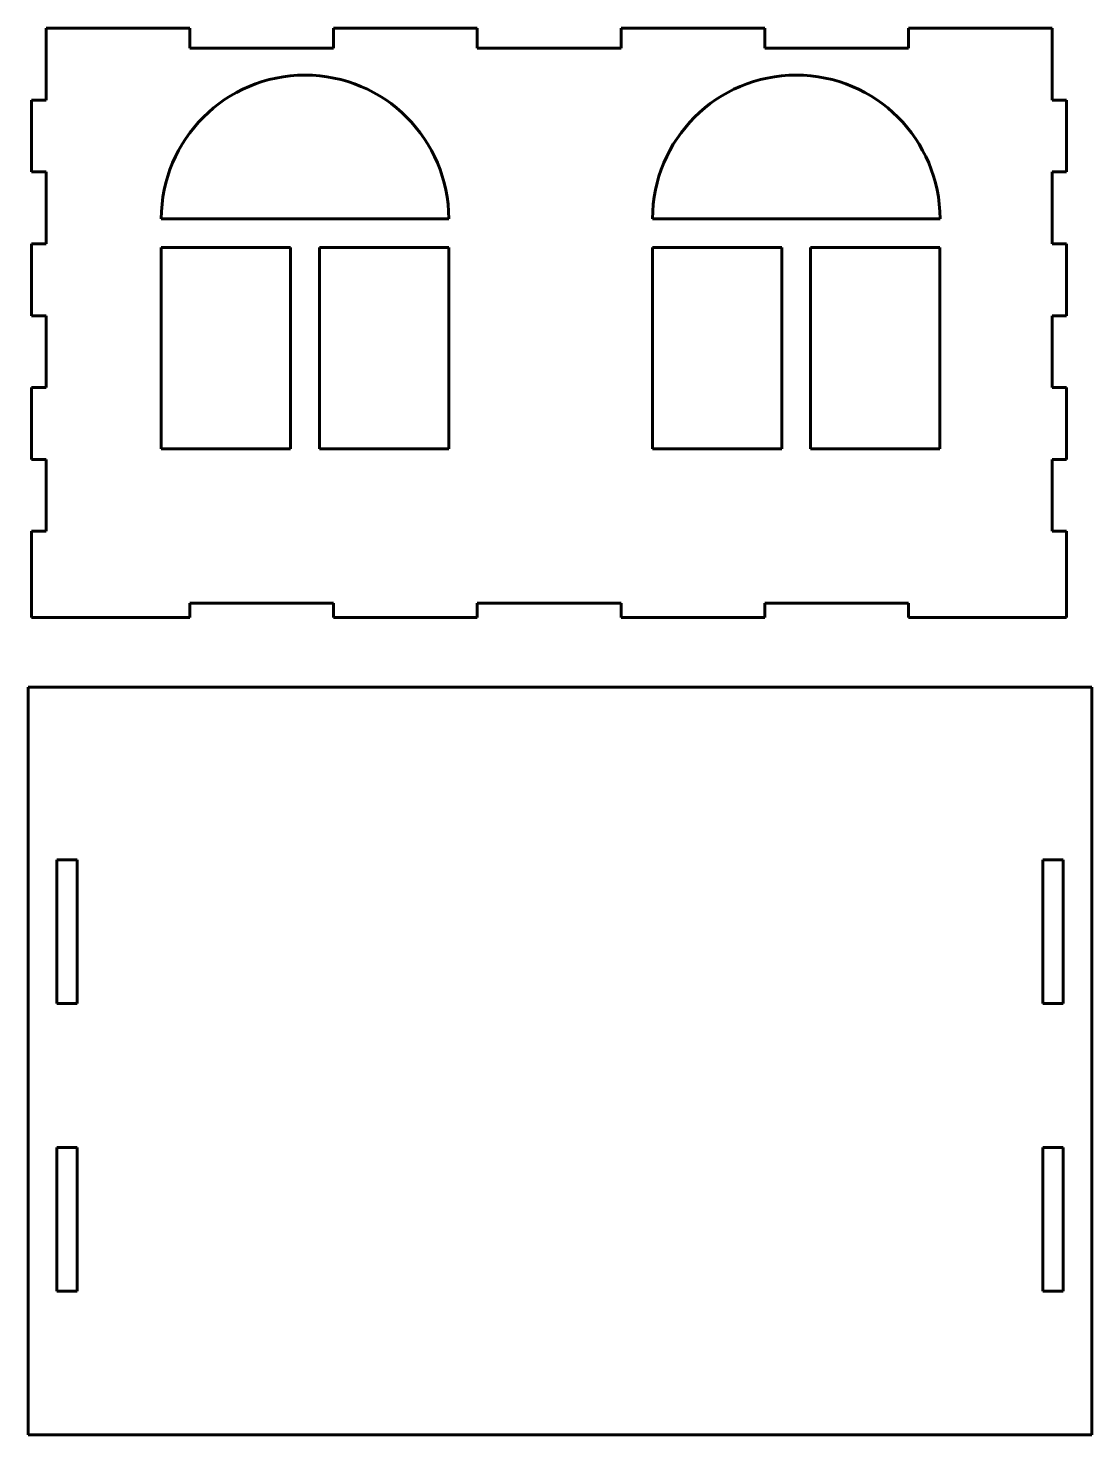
# Model space of a CAD drawing. Header units: millimetres. Extents: x 0 to 370, y 0 to 489.
import ezdxf

# ---------------------------------------------------------------- set-up
doc = ezdxf.new("R2010")
doc.units = ezdxf.units.MM
doc.linetypes.add('K5LT_BASIC', pattern=[0])

# ---------------------------------------------------------------- blocks, each defined once
blk = doc.blocks.new('U1')
at = {"color": 5, "linetype": 'K5LT_BASIC', "lineweight": 60, "true_color": 0x0000ff}
for p, q in [((10, 200), (17, 200)), ((10, 150), (10, 200)), ((17, 200), (17, 150)), ((17, 150), (10, 150))]:
    blk.add_line(p, q, dxfattribs=at)
blk = doc.blocks.new('U2')
at = {"color": 5, "linetype": 'K5LT_BASIC', "lineweight": 60, "true_color": 0x0000ff}
for p, q in [((10, 100), (17, 100)), ((10, 50), (10, 100)), ((17, 100), (17, 50)), ((17, 50), (10, 50))]:
    blk.add_line(p, q, dxfattribs=at)
blk = doc.blocks.new('U3')
at = {"color": 5, "linetype": 'K5LT_BASIC', "lineweight": 60, "true_color": 0x0000ff}
for p, q in [((353, 200), (360, 200)), ((353, 150), (353, 200)), ((360, 200), (360, 150)), ((360, 150), (353, 150))]:
    blk.add_line(p, q, dxfattribs=at)
blk = doc.blocks.new('U4')
at = {"color": 5, "linetype": 'K5LT_BASIC', "lineweight": 60, "true_color": 0x0000ff}
for p, q in [((353, 100), (360, 100)), ((353, 50), (353, 100)), ((360, 100), (360, 50)), ((360, 50), (353, 50))]:
    blk.add_line(p, q, dxfattribs=at)
blk = doc.blocks.new('U0')
at = {"color": 5, "linetype": 'K5LT_BASIC', "lineweight": 60, "true_color": 0x0000ff}
for p, q in [((0, 260), (0, 0)), ((0, 260), (370, 260)), ((370, 260), (370, 0)), ((0, 0), (370, 0))]:
    blk.add_line(p, q, dxfattribs=at)
for name in ['U1', 'U3', 'U2', 'U4']:
    blk.add_blockref(name, (0, 0))
blk = doc.blocks.new('U6')
at = {"color": 5, "linetype": 'K5LT_BASIC', "lineweight": 60, "true_color": 0x0000ff}
for p, q in [((6.22, 489.25), (6.22, 464.25)), ((6.22, 489.25), (56.22, 489.25)), ((56.22, 489.25), (56.22, 482.25)), ((106.22, 482.25), (106.22, 489.25)), ((106.22, 489.25), (156.22, 489.25)), ((156.22, 489.25), (156.22, 482.25)), ((206.22, 482.25), (206.22, 489.25)), ((206.22, 489.25), (256.22, 489.25)), ((256.22, 489.25), (256.22, 482.25)), ((306.22, 482.25), (306.22, 489.25)), ((306.22, 489.25), (356.22, 489.25)), ((356.22, 489.25), (356.22, 464.25)), ((56.22, 482.25), (106.22, 482.25)), ((156.22, 482.25), (206.22, 482.25)), ((256.22, 482.25), (306.22, 482.25)), ((6.22, 464.25), (1.22, 464.25)), ((1.22, 464.25), (1.22, 439.25)), ((356.22, 464.25), (361.22, 464.25)), ((361.22, 464.25), (361.22, 439.25)), ((1.22, 439.25), (6.22, 439.25)), ((6.22, 439.25), (6.22, 414.25)), ((361.22, 439.25), (356.22, 439.25)), ((356.22, 439.25), (356.22, 414.25)), ((6.22, 414.25), (1.22, 414.25)), ((1.22, 414.25), (1.22, 389.25)), ((356.22, 414.25), (361.22, 414.25)), ((361.22, 414.25), (361.22, 389.25)), ((1.22, 389.25), (6.22, 389.25)), ((6.22, 389.25), (6.22, 364.25)), ((361.22, 389.25), (356.22, 389.25)), ((356.22, 389.25), (356.22, 364.25)), ((6.22, 364.25), (1.22, 364.25)), ((1.22, 364.25), (1.22, 339.25)), ((356.22, 364.25), (361.22, 364.25)), ((361.22, 364.25), (361.22, 339.25)), ((1.22, 339.25), (6.22, 339.25)), ((6.22, 339.25), (6.22, 314.25)), ((361.22, 339.25), (356.22, 339.25)), ((356.22, 339.25), (356.22, 314.25)), ((6.22, 314.25), (1.22, 314.25)), ((1.22, 314.25), (1.22, 284.25)), ((356.22, 314.25), (361.22, 314.25)), ((361.22, 314.25), (361.22, 284.25)), ((56.22, 284.25), (56.22, 289.25)), ((56.22, 289.25), (106.22, 289.25)), ((106.22, 289.25), (106.22, 284.25)), ((156.22, 284.25), (156.22, 289.25)), ((206.22, 289.25), (156.22, 289.25)), ((206.22, 284.25), (206.22, 289.25)), ((306.22, 289.25), (256.22, 289.25)), ((256.22, 289.25), (256.22, 284.25)), ((306.22, 284.25), (306.22, 289.25)), ((1.22, 284.25), (56.22, 284.25)), ((106.22, 284.25), (156.22, 284.25)), ((256.22, 284.25), (206.22, 284.25)), ((306.22, 284.25), (361.22, 284.25))]:
    blk.add_line(p, q, dxfattribs=at)
blk = doc.blocks.new('U5')
at = {"color": 5, "linetype": 'K5LT_BASIC', "lineweight": 60, "true_color": 0x0000ff}
for p, q in [((46.31, 422.92), (146.31, 422.92)), ((217.18, 422.92), (317.18, 422.92)), ((46.31, 412.92), (46.31, 342.92)), ((46.31, 412.92), (91.3, 412.92)), ((91.3, 342.92), (91.3, 412.92)), ((101.3, 412.92), (101.3, 342.92)), ((101.3, 412.92), (146.29, 412.92)), ((146.29, 412.92), (146.29, 342.92)), ((217.18, 412.92), (217.18, 342.92)), ((217.18, 412.92), (262.18, 412.92)), ((262.18, 342.92), (262.18, 412.92)), ((272.18, 412.92), (272.18, 342.92)), ((272.18, 412.92), (317.17, 412.92)), ((317.17, 412.92), (317.17, 342.92)), ((46.31, 342.92), (91.3, 342.92)), ((101.3, 342.92), (146.29, 342.92)), ((217.18, 342.92), (262.18, 342.92)), ((272.18, 342.92), (317.17, 342.92))]:
    blk.add_line(p, q, dxfattribs=at)
for centre, start, end in [((96.31, 422.92), 90, 180), ((96.31, 422.92), 0, 90), ((267.18, 422.92), 90, 180), ((267.18, 422.92), 0, 90)]:
    blk.add_arc(centre, 50, start, end, dxfattribs=at)
blk.add_blockref('U6', (0, 0))

msp = doc.modelspace()

# ---------------------------------------------------------------- block references
for name in ['U5', 'U0']:
    msp.add_blockref(name, (0, 0))

doc.saveas('drawing.dxf')
